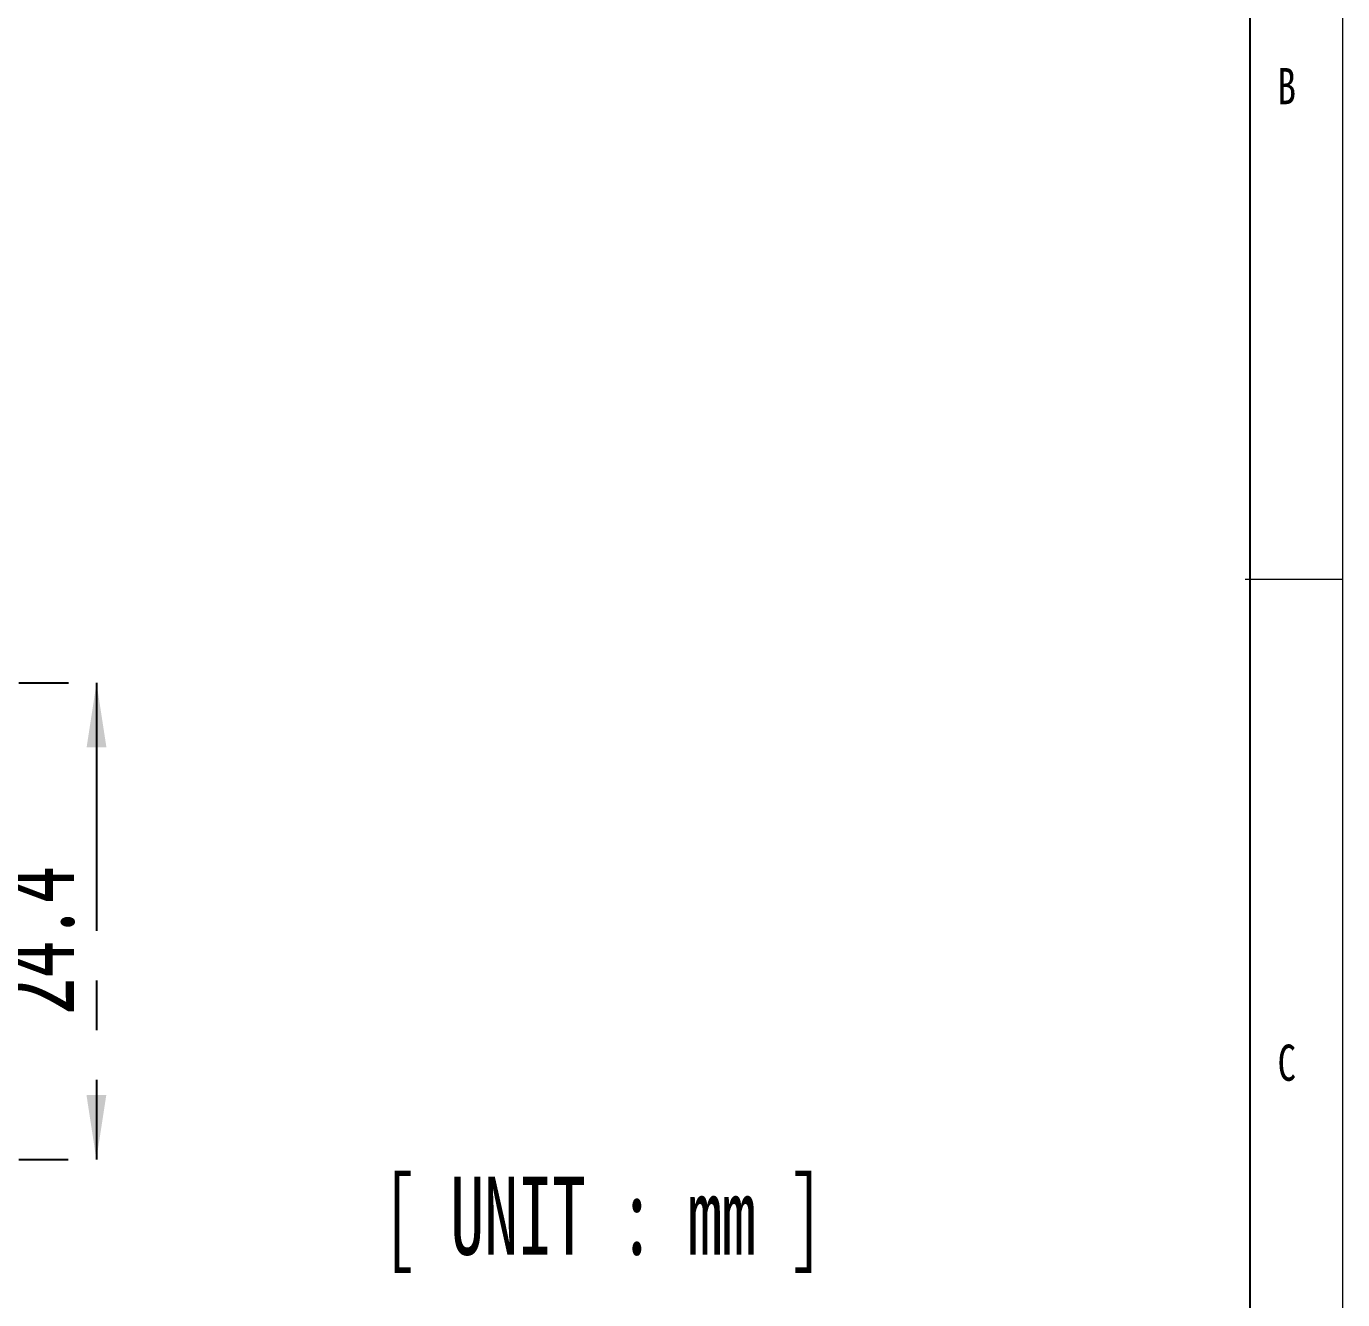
# Model space of a CAD drawing. Header units: millimetres. Extents: x 5 to 415, y 5 to 292.
# Drawn here: x 347.6 to 415, y 161.6 to 226.8 of the extents above; entities that cross this region are included whole.
import ezdxf

# ---------------------------------------------------------------- set-up
doc = ezdxf.new("R2010")
doc.units = ezdxf.units.MM
doc.linetypes.add('CENTERX2', pattern=[20.32, 12.7, -2.54, 2.54, -2.54])
doc.layers.add('CENTER_LINE', color=7, linetype='CENTERX2')
doc.layers.add('NOTES', color=7, linetype='Continuous')
doc.styles.add('SLDTEXTSTYLE0', font='TXT', dxfattribs={"width": 0.7})
doc.styles.add('SLDTEXTSTYLE1', font='TXT', dxfattribs={"width": 0.638462})
doc.styles.add('SLDTEXTSTYLE3', font='TXT', dxfattribs={"width": 0.75})
doc.dimstyles.new('SLDDIMSTYLE0', dxfattribs={"dimtxt": 4, "dimasz": 3.302, "dimexe": 0, "dimexo": 0.0625, "dimgap": 1, "dimtad": 1, "dimrnd": 1e-09, "dimzin": 12, "dimdsep": 46, "dimtxsty": 'SLDTEXTSTYLE0', "dimsah": 1, "dimcen": 0.09, "dimadec": 0, "dimazin": 3, "dimtfac": 1, "dimtofl": 0, "dimtmove": 0, "dimatfit": 3, "dimfxl": 1, "dimfrac": 2, "dimtolj": 1, "dimtzin": 12, "dimarcsym": 0})

# ---------------------------------------------------------------- blocks, each defined once
blk = doc.blocks.new('_D_20')
at = {"layer": 'CENTER_LINE'}
for p, q in [((331.978, 193.193), (352.198, 193.186)), ((351.198, 193.187), (351.189, 168.786)), ((331.972, 168.793), (352.189, 168.786))]:
    blk.add_line(p, q, dxfattribs=at)
for points in [[(351.198, 193.187), (350.689, 189.885), (351.705, 189.884)], [(351.189, 168.786), (351.699, 172.088), (350.683, 172.088)]]:
    blk.add_solid(points, dxfattribs=at)
at = {"layer": 'CENTER_LINE', "insert": (346.036, 176.194), "char_height": 4, "attachment_point": 1, "rotation": 89.98051, "style": 'SLDTEXTSTYLE0'}
blk.add_mtext('24.4', dxfattribs=at)

msp = doc.modelspace()

# ---------------------------------------------------------------- linework, layer by layer
at = {"color": 7, "linetype": 'Continuous', "lineweight": 18}
for p, q in [((415, 5), (415, 292)), ((410, 198.5), (415, 198.5))]:
    msp.add_line(p, q, dxfattribs=at)
at = {"layer": 'NOTES', "color": 7}
msp.add_line((410.25, 287), (410.25, 10), dxfattribs=at)

# ---------------------------------------------------------------- texts
at = {"color": 7, "linetype": 'Continuous', "lineweight": 0, "char_height": 1.852, "attachment_point": 1, "style": 'SLDTEXTSTYLE3'}
for s, insert in [('B', (411.667, 224.668)), ('C', (411.667, 174.668))]:
    msp.add_mtext(s, dxfattribs=dict(at, insert=insert))
at = {"layer": 'CENTER_LINE', "insert": (365.832, 167.91), "char_height": 4, "attachment_point": 1, "style": 'SLDTEXTSTYLE1'}
msp.add_mtext('[ UNIT : mm ]', dxfattribs=at)

# ---------------------------------------------------------------- dimensions: what is measured, and where the dimension line sits
at = {"layer": 'CENTER_LINE'}
dim = msp.add_linear_dim(base=(351.189, 168.786), p1=(330.978, 193.194), p2=(330.972, 168.793), angle=89.98051, dimstyle='SLDDIMSTYLE0', dxfattribs=at)
dim.commit()
dim.dimension.update_dxf_attribs({"geometry": '_D_20', "text_midpoint": (351.194, 180.986), "dimtype": 160})

doc.saveas('drawing.dxf')
